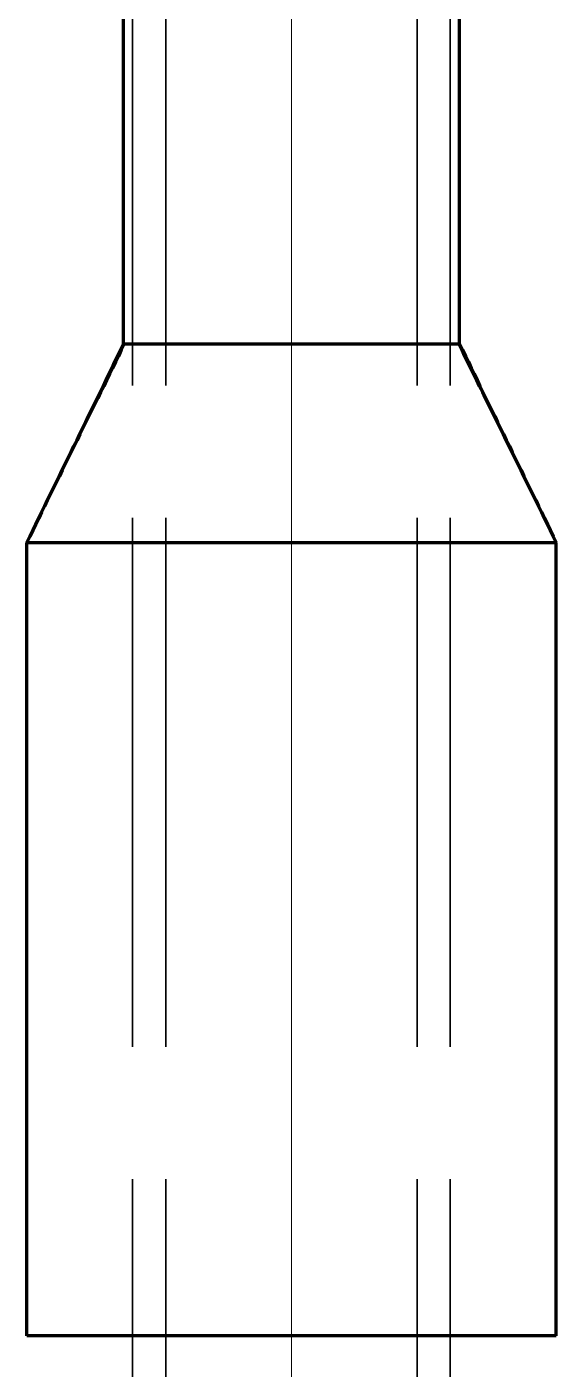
# Model space of a CAD drawing. Header units: millimetres. Extents: x 0 to 2382, y 0 to 420.
# Drawn here: x 287.41 to 291.41, y 277.25 to 287.4 of the extents above; entities that cross this region are included whole.
import ezdxf

# ---------------------------------------------------------------- set-up
doc = ezdxf.new("R2010")
doc.units = ezdxf.units.MM
doc.linetypes.add('IRAM-E-TRAZOS', pattern=[5, 4, -1])
doc.linetypes.add('IRAM-F-TRAZO-PUNTO', pattern=[20, 15, -2, 1, -2])
for name, color, linetype, lineweight in [('01-VISIBLE', 7, 'CONTINUOUS', 70), ('02-OCULTA', 4, 'IRAM-E-TRAZOS', 35), ('03-EJE', 1, 'IRAM-F-TRAZO-PUNTO', 18)]:
    doc.layers.add(name, color=color, linetype=linetype, lineweight=lineweight)

msp = doc.modelspace()

# ---------------------------------------------------------------- linework, layer by layer
at = {"layer": '01-VISIBLE'}
for p, q in [((288.142, 285), (288.142, 313.962)), ((290.682, 285), (290.682, 313.962)), ((287.412, 283.5), (291.412, 283.5)), ((287.412, 277.5), (287.412, 283.5)), ((291.412, 277.5), (291.412, 283.5)), ((291.412, 277.5), (287.412, 277.5))]:
    msp.add_line(p, q, dxfattribs=at)
for points in [[(288.149, 285), (288.126, 284.955), (288.104, 284.909), (288.082, 284.864), (288.06, 284.818), (288.037, 284.773), (288.015, 284.727), (287.993, 284.682), (287.97, 284.636), (287.948, 284.591), (287.926, 284.545), (287.903, 284.5), (287.881, 284.455), (287.859, 284.409), (287.836, 284.364), (287.814, 284.318), (287.792, 284.273), (287.769, 284.227), (287.747, 284.182), (287.725, 284.136), (287.703, 284.091), (287.68, 284.045), (287.658, 284), (287.636, 283.955), (287.613, 283.909), (287.591, 283.864), (287.569, 283.818), (287.546, 283.773), (287.524, 283.727), (287.502, 283.682), (287.479, 283.636), (287.457, 283.591), (287.435, 283.545), (287.412, 283.5)], [(288.142, 285), (288.12, 284.955), (288.098, 284.909), (288.076, 284.864), (288.054, 284.818), (288.032, 284.773), (288.01, 284.727), (287.988, 284.682), (287.966, 284.636), (287.943, 284.591), (287.921, 284.545), (287.899, 284.5), (287.877, 284.455), (287.855, 284.409), (287.833, 284.364), (287.811, 284.318), (287.789, 284.273), (287.766, 284.227), (287.744, 284.182), (287.722, 284.136), (287.7, 284.091), (287.678, 284.045), (287.656, 284), (287.634, 283.955), (287.612, 283.909), (287.589, 283.864), (287.567, 283.818), (287.545, 283.773), (287.523, 283.727), (287.501, 283.682), (287.479, 283.636), (287.457, 283.591), (287.435, 283.545), (287.412, 283.5)], [(288.149, 285), (288.148, 285), (288.147, 285), (288.146, 285), (288.145, 285), (288.144, 285), (288.142, 285)], [(288.142, 285), (288.144, 285), (288.145, 285), (288.146, 285), (288.147, 285), (288.148, 285), (288.149, 285)], [(288.149, 285), (288.199, 285), (288.25, 285), (288.3, 285), (288.351, 285), (288.402, 285), (288.452, 285), (288.503, 285), (288.553, 285), (288.604, 285), (288.654, 285), (288.705, 285), (288.755, 285), (288.806, 285), (288.856, 285), (288.907, 285), (288.958, 285), (289.008, 285), (289.059, 285), (289.109, 285), (289.16, 285), (289.21, 285), (289.261, 285), (289.311, 285), (289.362, 285), (289.412, 285), (289.463, 285), (289.514, 285), (289.564, 285), (289.615, 285), (289.665, 285), (289.716, 285), (289.766, 285), (289.817, 285), (289.867, 285), (289.918, 285), (289.969, 285), (290.019, 285), (290.07, 285), (290.12, 285), (290.171, 285), (290.221, 285), (290.272, 285), (290.322, 285), (290.373, 285), (290.423, 285), (290.474, 285), (290.525, 285), (290.575, 285), (290.626, 285), (290.676, 285)], [(290.676, 285), (290.677, 285), (290.678, 285), (290.679, 285), (290.68, 285), (290.681, 285), (290.682, 285)], [(290.676, 285), (290.699, 284.955), (290.721, 284.909), (290.743, 284.864), (290.765, 284.818), (290.788, 284.773), (290.81, 284.727), (290.832, 284.682), (290.855, 284.636), (290.877, 284.591), (290.899, 284.545), (290.922, 284.5), (290.944, 284.455), (290.966, 284.409), (290.989, 284.364), (291.011, 284.318), (291.033, 284.273), (291.056, 284.227), (291.078, 284.182), (291.1, 284.136), (291.122, 284.091), (291.145, 284.045), (291.167, 284), (291.189, 283.955), (291.212, 283.909), (291.234, 283.864), (291.256, 283.818), (291.279, 283.773), (291.301, 283.727), (291.323, 283.682), (291.346, 283.636), (291.368, 283.591), (291.39, 283.545), (291.412, 283.5)], [(290.682, 285), (290.705, 284.955), (290.727, 284.909), (290.749, 284.864), (290.771, 284.818), (290.793, 284.773), (290.815, 284.727), (290.837, 284.682), (290.859, 284.636), (290.882, 284.591), (290.904, 284.545), (290.926, 284.5), (290.948, 284.455), (290.97, 284.409), (290.992, 284.364), (291.014, 284.318), (291.036, 284.273), (291.059, 284.227), (291.081, 284.182), (291.103, 284.136), (291.125, 284.091), (291.147, 284.045), (291.169, 284), (291.191, 283.955), (291.213, 283.909), (291.236, 283.864), (291.258, 283.818), (291.28, 283.773), (291.302, 283.727), (291.324, 283.682), (291.346, 283.636), (291.368, 283.591), (291.39, 283.545), (291.412, 283.5)]]:
    msp.add_lwpolyline(points, dxfattribs=at)
at = {"layer": '02-OCULTA'}
for p, q in [((288.142, 313.962), (288.142, 285)), ((290.682, 313.962), (290.682, 285)), ((288.212, 219.685), (288.212, 312.118)), ((288.462, 219.685), (288.462, 312.118)), ((290.362, 219.685), (290.362, 312.118)), ((290.612, 219.685), (290.612, 312.118)), ((289.412, 283.5), (287.412, 283.5)), ((287.412, 277.5), (287.412, 283.5)), ((287.412, 283.5), (291.412, 283.5)), ((289.412, 283.5), (287.412, 283.5)), ((287.412, 277.5), (287.412, 283.5)), ((287.412, 277.5), (287.412, 283.5)), ((291.412, 283.5), (289.412, 283.5)), ((291.412, 283.5), (289.412, 283.5)), ((291.412, 277.5), (291.412, 283.5)), ((291.412, 277.5), (291.412, 283.5)), ((291.412, 277.5), (291.412, 283.5)), ((291.412, 277.5), (287.412, 277.5)), ((291.412, 277.5), (287.412, 277.5)), ((291.412, 277.5), (287.412, 277.5))]:
    msp.add_line(p, q, dxfattribs=at)
for points in [[(288.149, 285), (288.126, 284.955), (288.104, 284.909), (288.082, 284.864), (288.06, 284.818), (288.037, 284.773), (288.015, 284.727), (287.993, 284.682), (287.97, 284.636), (287.948, 284.591), (287.926, 284.545), (287.903, 284.5), (287.881, 284.455), (287.859, 284.409), (287.836, 284.364), (287.814, 284.318), (287.792, 284.273), (287.769, 284.227), (287.747, 284.182), (287.725, 284.136), (287.703, 284.091), (287.68, 284.045), (287.658, 284), (287.636, 283.955), (287.613, 283.909), (287.591, 283.864), (287.569, 283.818), (287.546, 283.773), (287.524, 283.727), (287.502, 283.682), (287.479, 283.636), (287.457, 283.591), (287.435, 283.545), (287.412, 283.5)], [(288.149, 285), (288.126, 284.955), (288.104, 284.909), (288.082, 284.864), (288.06, 284.818), (288.037, 284.773), (288.015, 284.727), (287.993, 284.682), (287.97, 284.636), (287.948, 284.591), (287.926, 284.545), (287.903, 284.5), (287.881, 284.455), (287.859, 284.409), (287.836, 284.364), (287.814, 284.318), (287.792, 284.273), (287.769, 284.227), (287.747, 284.182), (287.725, 284.136), (287.703, 284.091), (287.68, 284.045), (287.658, 284), (287.636, 283.955), (287.613, 283.909), (287.591, 283.864), (287.569, 283.818), (287.546, 283.773), (287.524, 283.727), (287.502, 283.682), (287.479, 283.636), (287.457, 283.591), (287.435, 283.545), (287.412, 283.5)], [(288.149, 285), (288.126, 284.955), (288.104, 284.909), (288.082, 284.864), (288.06, 284.818), (288.037, 284.773), (288.015, 284.727), (287.993, 284.682), (287.97, 284.636), (287.948, 284.591), (287.926, 284.545), (287.903, 284.5), (287.881, 284.455), (287.859, 284.409), (287.836, 284.364), (287.814, 284.318), (287.792, 284.273), (287.769, 284.227), (287.747, 284.182), (287.725, 284.136), (287.703, 284.091), (287.68, 284.045), (287.658, 284), (287.636, 283.955), (287.613, 283.909), (287.591, 283.864), (287.569, 283.818), (287.546, 283.773), (287.524, 283.727), (287.502, 283.682), (287.479, 283.636), (287.457, 283.591), (287.435, 283.545), (287.412, 283.5)], [(288.142, 285), (288.12, 284.955), (288.098, 284.909), (288.076, 284.864), (288.054, 284.818), (288.032, 284.773), (288.01, 284.727), (287.988, 284.682), (287.966, 284.636), (287.943, 284.591), (287.921, 284.545), (287.899, 284.5), (287.877, 284.455), (287.855, 284.409), (287.833, 284.364), (287.811, 284.318), (287.789, 284.273), (287.766, 284.227), (287.744, 284.182), (287.722, 284.136), (287.7, 284.091), (287.678, 284.045), (287.656, 284), (287.634, 283.955), (287.612, 283.909), (287.589, 283.864), (287.567, 283.818), (287.545, 283.773), (287.523, 283.727), (287.501, 283.682), (287.479, 283.636), (287.457, 283.591), (287.435, 283.545), (287.412, 283.5)], [(288.149, 285), (288.148, 285), (288.147, 285), (288.146, 285), (288.145, 285), (288.144, 285), (288.142, 285)], [(288.142, 285), (288.144, 285), (288.145, 285), (288.146, 285), (288.147, 285), (288.148, 285), (288.149, 285)], [(289.412, 285), (289.362, 285), (289.311, 285), (289.261, 285), (289.21, 285), (289.16, 285), (289.109, 285), (289.059, 285), (289.008, 285), (288.958, 285), (288.907, 285), (288.856, 285), (288.806, 285), (288.755, 285), (288.705, 285), (288.654, 285), (288.604, 285), (288.553, 285), (288.503, 285), (288.452, 285), (288.402, 285), (288.351, 285), (288.3, 285), (288.25, 285), (288.199, 285), (288.149, 285)], [(289.412, 285), (289.362, 285), (289.311, 285), (289.261, 285), (289.21, 285), (289.16, 285), (289.109, 285), (289.059, 285), (289.008, 285), (288.958, 285), (288.907, 285), (288.856, 285), (288.806, 285), (288.755, 285), (288.705, 285), (288.654, 285), (288.604, 285), (288.553, 285), (288.503, 285), (288.452, 285), (288.402, 285), (288.351, 285), (288.3, 285), (288.25, 285), (288.199, 285), (288.149, 285)], [(289.412, 285), (289.362, 285), (289.311, 285), (289.261, 285), (289.21, 285), (289.16, 285), (289.109, 285), (289.059, 285), (289.008, 285), (288.958, 285), (288.907, 285), (288.856, 285), (288.806, 285), (288.755, 285), (288.705, 285), (288.654, 285), (288.604, 285), (288.553, 285), (288.503, 285), (288.452, 285), (288.402, 285), (288.351, 285), (288.3, 285), (288.25, 285), (288.199, 285), (288.149, 285)], [(290.676, 285), (290.626, 285), (290.575, 285), (290.525, 285), (290.474, 285), (290.423, 285), (290.373, 285), (290.322, 285), (290.272, 285), (290.221, 285), (290.171, 285), (290.12, 285), (290.07, 285), (290.019, 285), (289.969, 285), (289.918, 285), (289.867, 285), (289.817, 285), (289.766, 285), (289.716, 285), (289.665, 285), (289.615, 285), (289.564, 285), (289.514, 285), (289.463, 285), (289.412, 285)], [(290.676, 285), (290.626, 285), (290.575, 285), (290.525, 285), (290.474, 285), (290.423, 285), (290.373, 285), (290.322, 285), (290.272, 285), (290.221, 285), (290.171, 285), (290.12, 285), (290.07, 285), (290.019, 285), (289.969, 285), (289.918, 285), (289.867, 285), (289.817, 285), (289.766, 285), (289.716, 285), (289.665, 285), (289.615, 285), (289.564, 285), (289.514, 285), (289.463, 285), (289.412, 285)], [(290.676, 285), (290.626, 285), (290.575, 285), (290.525, 285), (290.474, 285), (290.423, 285), (290.373, 285), (290.322, 285), (290.272, 285), (290.221, 285), (290.171, 285), (290.12, 285), (290.07, 285), (290.019, 285), (289.969, 285), (289.918, 285), (289.867, 285), (289.817, 285), (289.766, 285), (289.716, 285), (289.665, 285), (289.615, 285), (289.564, 285), (289.514, 285), (289.463, 285), (289.412, 285)], [(290.682, 285), (290.681, 285), (290.68, 285), (290.679, 285), (290.678, 285), (290.677, 285), (290.676, 285)], [(290.676, 285), (290.699, 284.955), (290.721, 284.909), (290.743, 284.864), (290.765, 284.818), (290.788, 284.773), (290.81, 284.727), (290.832, 284.682), (290.855, 284.636), (290.877, 284.591), (290.899, 284.545), (290.922, 284.5), (290.944, 284.455), (290.966, 284.409), (290.989, 284.364), (291.011, 284.318), (291.033, 284.273), (291.056, 284.227), (291.078, 284.182), (291.1, 284.136), (291.122, 284.091), (291.145, 284.045), (291.167, 284), (291.189, 283.955), (291.212, 283.909), (291.234, 283.864), (291.256, 283.818), (291.279, 283.773), (291.301, 283.727), (291.323, 283.682), (291.346, 283.636), (291.368, 283.591), (291.39, 283.545), (291.412, 283.5)], [(290.676, 285), (290.677, 285), (290.678, 285), (290.679, 285), (290.68, 285), (290.681, 285), (290.682, 285)], [(290.682, 285), (290.681, 285), (290.68, 285), (290.679, 285), (290.678, 285), (290.677, 285), (290.676, 285)], [(290.676, 285), (290.699, 284.955), (290.721, 284.909), (290.743, 284.864), (290.765, 284.818), (290.788, 284.773), (290.81, 284.727), (290.832, 284.682), (290.855, 284.636), (290.877, 284.591), (290.899, 284.545), (290.922, 284.5), (290.944, 284.455), (290.966, 284.409), (290.989, 284.364), (291.011, 284.318), (291.033, 284.273), (291.056, 284.227), (291.078, 284.182), (291.1, 284.136), (291.122, 284.091), (291.145, 284.045), (291.167, 284), (291.189, 283.955), (291.212, 283.909), (291.234, 283.864), (291.256, 283.818), (291.279, 283.773), (291.301, 283.727), (291.323, 283.682), (291.346, 283.636), (291.368, 283.591), (291.39, 283.545), (291.412, 283.5)], [(290.676, 285), (290.699, 284.955), (290.721, 284.909), (290.743, 284.864), (290.765, 284.818), (290.788, 284.773), (290.81, 284.727), (290.832, 284.682), (290.855, 284.636), (290.877, 284.591), (290.899, 284.545), (290.922, 284.5), (290.944, 284.455), (290.966, 284.409), (290.989, 284.364), (291.011, 284.318), (291.033, 284.273), (291.056, 284.227), (291.078, 284.182), (291.1, 284.136), (291.122, 284.091), (291.145, 284.045), (291.167, 284), (291.189, 283.955), (291.212, 283.909), (291.234, 283.864), (291.256, 283.818), (291.279, 283.773), (291.301, 283.727), (291.323, 283.682), (291.346, 283.636), (291.368, 283.591), (291.39, 283.545), (291.412, 283.5)], [(290.682, 285), (290.705, 284.955), (290.727, 284.909), (290.749, 284.864), (290.771, 284.818), (290.793, 284.773), (290.815, 284.727), (290.837, 284.682), (290.859, 284.636), (290.882, 284.591), (290.904, 284.545), (290.926, 284.5), (290.948, 284.455), (290.97, 284.409), (290.992, 284.364), (291.014, 284.318), (291.036, 284.273), (291.059, 284.227), (291.081, 284.182), (291.103, 284.136), (291.125, 284.091), (291.147, 284.045), (291.169, 284), (291.191, 283.955), (291.213, 283.909), (291.236, 283.864), (291.258, 283.818), (291.28, 283.773), (291.302, 283.727), (291.324, 283.682), (291.346, 283.636), (291.368, 283.591), (291.39, 283.545), (291.412, 283.5)]]:
    msp.add_lwpolyline(points, dxfattribs=at)
at = {"layer": '03-EJE'}
msp.add_line((289.412, 216.41), (289.412, 324.362), dxfattribs=at)

doc.saveas('drawing.dxf')
